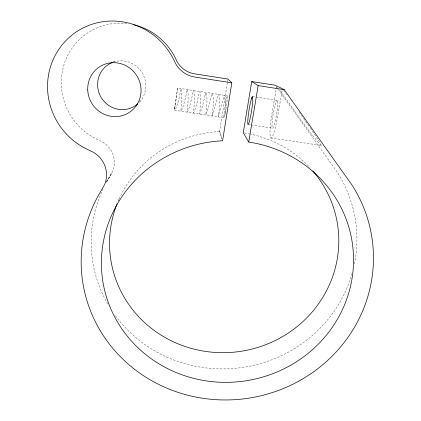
<?xml version="1.0" encoding="UTF-8"?>
<svg xmlns="http://www.w3.org/2000/svg" width="421" height="421" viewBox="0 0 421 421"><rect width="100%" height="100%" fill="white"/><g stroke="black" fill="none" stroke-linecap="round" stroke-linejoin="round"><path stroke-width="0.32" stroke-dasharray="2.1 1.58" d="M223.94 117.754L174.489 110.202L177.294 90.178L177.657 88.057L227.34 95.735M177.657 88.078L174.505 110.16M221.988 138.972L219.588 131.62L227.261 82.895M227.366 82.253L227.772 79.669M276.639 86.605L272.224 112.133A24.229 3.015 -80.7 0 0 270.787 138.02A24.229 3.015 -80.7 0 0 277.576 116.659L282.228 90.062M106.355 182.225L112.502 171.673A23.834 22.987 34.1 0 0 102.635 142.03L96.504 139.051A61.54 59.777 57.6 0 1 63.471 66.471A61.54 59.777 57.6 0 1 128.131 23.75M118.227 200.885L119.038 199.122M111.77 173.31L107.423 180.477A132.994 128.137 -9 0 0 106.187 182.73M106.345 182.161L110.939 174.599M139.393 102.303L140.214 101.361M113.212 62.034L115.68 61.434M270.703 137.941L321.449 145.487L318.255 139.835L310.766 128.658M219.588 131.62L217.373 131.699A114.738 110.523 -9 0 0 118.259 200.906M247.969 124.416L250.542 124.805M251.184 124.905L272.408 128.142M252.595 96.572L277.239 100.387A14.125 1.758 -80.7 0 1 275.05 122.158A14.125 1.758 -80.7 0 1 272.271 120.322A14.125 1.758 -80.7 0 1 277.239 100.387M321.039 145.571C305.741 128.352 293.553 108.597 279.77 90.199M283.596 90.399L286.648 94.683M299.231 112.354L310.398 128.116M276.413 86.831L277.939 88.963M278.318 89.499L336.753 171.473A132.994 128.137 -9 0 1 354.293 264.593M219.646 131.257L222.051 138.583M352.077 273.539A132.994 128.137 -9 0 1 246.111 366.88A132.994 128.137 -9 0 1 114.712 314.771M107.744 303.994A132.994 128.137 -9 0 1 103.298 188.461M244.538 132.962A114.738 110.523 -9 0 1 248.916 133.762M249.521 133.883A114.738 110.523 -9 0 1 310.193 167.968M113.26 62.145A24.607 23.908 57.5 0 1 141.672 72.065A24.607 23.908 57.5 0 1 139.551 102.108M205.011 95.288A11.035 1.358 -87.7 0 1 206.885 96.609A11.035 1.358 -87.7 0 1 206.09 112.212A11.025 0.637 -75.3 0 0 207.285 111.181A11.025 0.637 -75.3 0 0 211.147 96.235A11.03 1.447 -87.7 0 1 213.152 97.572A11.03 1.447 -87.7 0 1 212.326 113.165A11.025 0.542 -75.2 0 0 213.394 112.112A11.025 0.542 -75.2 0 0 217.283 97.183A11.025 1.537 -87.6 0 1 219.409 98.54A11.025 1.537 -87.6 0 1 218.557 114.117M224.777 115.07A11.014 1.626 -87.5 0 0 225.667 99.503A11.014 1.626 -87.5 0 0 223.414 98.125A11.02 0.453 -75.1 0 1 219.499 113.049A11.02 0.453 -75.1 0 1 218.562 114.117M205.006 95.288A11.03 0.726 -75.4 0 1 201.17 110.244A11.03 0.726 -75.4 0 1 199.854 111.26A11.046 1.268 -87.8 0 0 200.612 95.641A11.046 1.268 -87.8 0 0 198.865 94.341A11.035 0.821 -75.4 0 1 195.049 109.307A11.035 0.821 -75.4 0 1 193.607 110.302A11.051 1.179 -87.9 0 0 194.334 94.672A11.051 1.179 -87.9 0 0 192.713 93.388A11.041 0.91 -75.5 0 1 188.924 108.371A11.041 0.91 -75.5 0 1 187.356 109.344A11.057 1.084 -87.9 0 0 188.05 93.704A11.057 1.084 -87.9 0 0 186.55 92.441A11.041 1.005 -75.6 0 1 182.793 107.429A11.041 1.005 -75.6 0 1 181.093 108.386A11.067 0.995 -88 0 0 181.756 92.736A11.067 0.995 -88 0 0 180.388 91.489A11.046 1.095 -75.6 0 1 176.652 106.492A11.046 1.095 -75.6 0 1 174.831 107.429M225.251 112.907A11.141 0.647 -81.3 0 0 227.377 95.762A11.141 0.647 -81.3 0 0 224.319 111.576A11.141 0.647 -81.3 0 0 225.251 112.907"/><path stroke-width="0.63" d="M231.808 82.816L222.588 140.809L220.141 140.903A126.205 120.753 -8.8 0 0 117.185 321.465A126.205 120.753 -8.8 0 0 330.301 330.101A126.205 120.753 -8.8 0 0 248.711 142.061L243.259 132.762L251.711 81.558L275.271 85.231L284.191 89.662L351.661 184.566A146.297 140.014 -8.8 0 1 324.412 363.312A146.297 140.014 -8.8 0 1 136.467 370.743A146.297 140.014 -8.8 0 1 98.877 194.56L104.455 184.887A26.307 25.26 32 0 0 93.473 152.307L86.689 149.034A68.081 66.034 55.3 0 1 65.687 40.832A68.081 66.034 55.3 0 1 173.236 58.698L175.641 63.624A27.56 26.849 87 0 0 194.991 77.085L231.808 82.816L227.872 79.027L194.581 73.838A24.902 24.25 86.7 0 1 177.099 61.661L174.925 57.203A61.54 59.777 57.6 0 0 133.846 24.818M248.711 142.061L258.157 85.605L251.711 81.558M251.521 98.577L252.595 96.572L252.732 101.45A14.156 1.295 -81 0 1 249.479 121.137A14.156 1.295 -81 0 1 247.874 119.627A14.156 1.295 -81 0 1 251.116 99.935L252.221 96.793M258.157 85.605L284.191 89.662M312.792 170.889A114.738 110.523 -9 0 1 311.087 313.208A114.738 110.523 -9 0 1 165.532 337.763A114.738 110.523 -9 0 1 117.027 203.906M137.772 103.845A24.607 23.908 57.5 0 1 101.345 97.74A24.607 23.908 57.5 0 1 112.312 62.503M87.736 89.989A27.223 26.407 55.2 0 0 128.663 112.828A27.223 26.407 55.2 0 0 126.768 66.139A27.223 26.407 55.2 0 0 87.736 89.989"/></g></svg>
